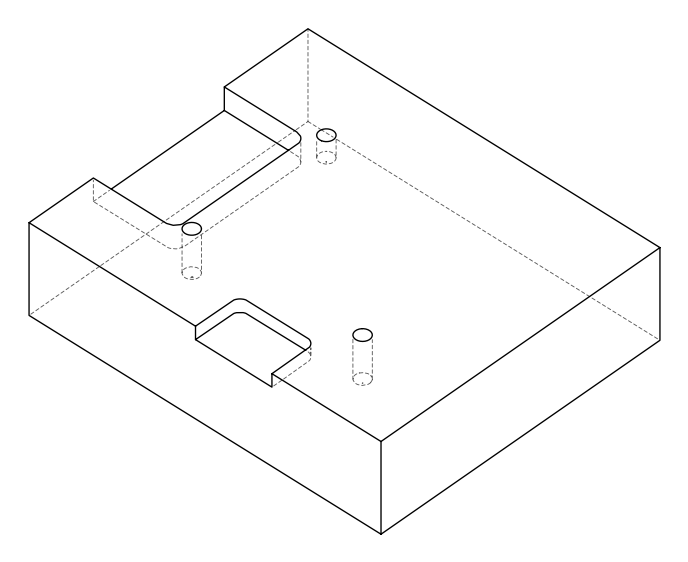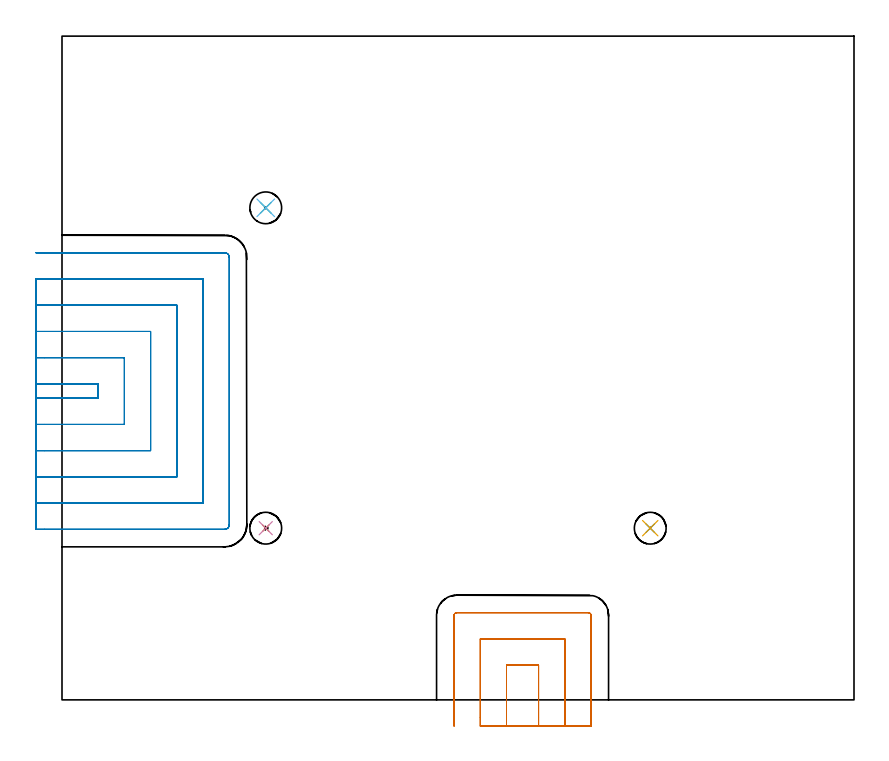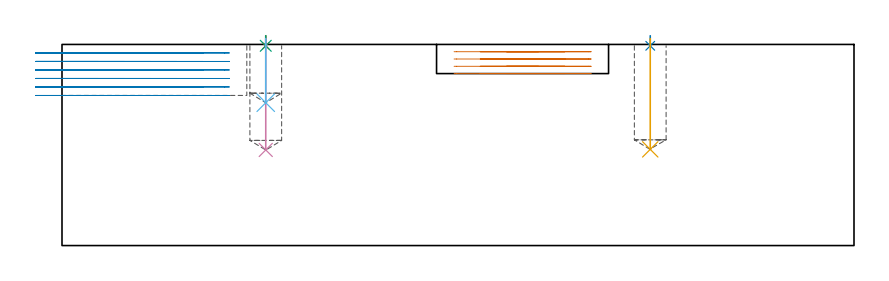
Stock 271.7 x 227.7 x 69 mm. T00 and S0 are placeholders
(PLAN: 8 operations, 2 tool changes, 20 min)
(1 SPOT_DRILL | STEP1POCKET | NXT0321_9005460120000 | 0.03 min | 1 mm3)
(2 SPOT_DRILL_1 | STEP1POCKET_1 | NXT0321_9005460120000 | 0.03 min | 1 mm3)
(3 SPOT_DRILL_2 | STEP1POCKET_2 | NXT0321_9005460120000 | 0.03 min | 7 mm3)
(4 DRILL_BLIND_HOLE_INTO_CENTER | STEP1POCKET | UGT0301_221 | 0.15 min | 3160 mm3)
(5 DRILL_BLIND_HOLE_INTO_CENTER_1 | STEP1POCKET_1 | UGT0301_221 | 0.15 min | 3148 mm3)
(6 DRILL_BLIND_HOLE_INTO_CENTER_2 | STEP1POCKET_2 | UGT0301_221 | 0.09 min | 1659 mm3)
(7 MILL_SLOT | SLOT_PARTIAL_RECTANGULAR | NXT0201_011 | Follow Part, ap 3, ae 75% | 3.21 min | 20980 mm3)
(8 MILL_SLOT_1 | SLOT_PARTIAL_RECTANGULAR_1 | NXT0201_011 | Follow Part, ap 3, ae 75% | 16.35 min | 118188 mm3)
(TOOL NXT0321_9005460120000 | NC Spot Drill, 142deg, 12mm, Carbide, Uncoated | D12 PA142 FL30 Z2)
(TOOL UGT0301_221 | Twist Drill 10.9 mm | D10.9 PA118 FL92 Z2)
(TOOL NXT0201_011 | ENDMILL 12mm [2P460-1200-NA 1630] | D12 FL38 Z6)
(OP 1 SPOT_DRILL)
G17 G21 G94 G90
T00 M6
G54
G17 G0 G90 X69.9 Y58.9 S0 M3
G43 Z79. H0
G94 G81 G98 Z68.531 F250. R72.
G80
M5
M2
(OP 2 SPOT_DRILL_1)
G17 G21 G94 G90
T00 M6
G54
G17 G0 G90 X201.8 Y58.9 S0 M3
G43 Z79. H0
G94 G81 G98 Z68.531 F250. R72.
G80
M5
M2
(OP 3 SPOT_DRILL_2)
G17 G21 G94 G90
T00 M6
G54
G17 G0 G90 X69.9 Y168.8 S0 M3
G43 Z79. H0
G94 G81 G98 Z68.531 F250. R72.
G80
M5
M2
(OP 4 DRILL_BLIND_HOLE_INTO_CENTER)
G17 G21 G94 G90
T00 M6
G54
G17 G0 G90 X69.9 Y58.9 S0 M3
G43 Z79. H0
G94 G81 G98 Z32.8 F250. R71.
G80
M5
M2
(OP 5 DRILL_BLIND_HOLE_INTO_CENTER_1)
G17 G21 G94 G90
T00 M6
G54
G17 G0 G90 X201.8 Y58.9 S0 M3
G43 Z79. H0
G94 G81 G98 Z33. F250. R71.
G80
M5
M2
(OP 6 DRILL_BLIND_HOLE_INTO_CENTER_2)
G17 G21 G94 G90
T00 M6
G54
G17 G0 G90 X69.9 Y168.8 S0 M3
G43 Z79. H0
G94 G81 G98 Z49. F250. R71.
G80
M5
M2
(OP 7 MILL_SLOT)
G17 G21 G94 G90
T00 M6
G54
G17 G0 G90 X163.5 Y-9. S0 M3
G43 Z79. H1
Z66.5
G94 G1 Y-6. F250.
Y11.9 F500.
X152.5
Y-6.
Y-9. F250.
X172.5
Y-6.
Y20.9 F500.
X143.5
Y-6.
Y-9. F250.
X181.5
Y-6.
Y29. F500.
G3 X180.6 Y29.9 R0.9
G1 X135.4
G3 X134.5 Y29. R0.9
G1 Y-6.
Y-9. F250.
G0 X163.5 Z64.
G1 Y-6.
Y11.9 F500.
X152.5
Y-6.
Y-9. F250.
X172.5
Y-6.
Y20.9 F500.
X143.5
Y-6.
Y-9. F250.
X181.5
Y-6.
Y29. F500.
G3 X180.6 Y29.9 R0.9
G1 X135.4
G3 X134.5 Y29. R0.9
G1 Y-6.
Y-9. F250.
G0 X163.5 Z61.5
G1 Y-6.
Y11.9 F500.
X152.5
Y-6.
Y-9. F250.
X172.5
Y-6.
Y20.9 F500.
X143.5
Y-6.
Y-9. F250.
X181.5
Y-6.
Y29. F500.
G3 X180.6 Y29.9 R0.9
G1 X135.4
G3 X134.5 Y29. R0.9
G1 Y-6.
Y-9. F250.
G0 X163.5 Z59.
G1 Y-6.
Y11.9 F500.
X152.5
Y-6.
Y-9. F250.
X172.5
Y-6.
Y20.9 F500.
X143.5
Y-6.
Y-9. F250.
X181.5
Y-6.
Y29. F500.
G3 X180.6 Y29.9 R0.9
G1 X135.4
G3 X134.5 Y29. R0.9
G1 Y-6.
Y-9. F250.
G0 Z79.
M5
M2
(OP 8 MILL_SLOT_1)
G17 G21 G94 G90
T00 M6
G54
G17 G0 G90 X-9. Y103.5 S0 M3
G43 Z79. H1
Z66.083
G94 G1 X-6. F250.
X12.4 F500.
Y108.4
X-6.
X-9. F250.
Y94.5
X-6.
X21.4 F500.
Y117.4
X-6.
X-9. F250.
Y85.5
X-6.
X30.4 F500.
Y126.4
X-6.
X-9. F250.
Y76.5
X-6.
X39.4 F500.
Y135.4
X-6.
X-9. F250.
Y67.5
X-6.
X48.4 F500.
Y144.4
X-6.
X-9. F250.
Y58.5
X-6.
X55.8 F500.
G3 X57.4 Y60.1 R1.6
G1 Y151.8
G3 X55.8 Y153.4 R1.6
G1 X-6.
X-9. F250.
G0 Y103.5 Z63.167
G1 X-6.
X12.4 F500.
Y108.4
X-6.
X-9. F250.
Y94.5
X-6.
X21.4 F500.
Y117.4
X-6.
X-9. F250.
Y85.5
X-6.
X30.4 F500.
Y126.4
X-6.
X-9. F250.
Y76.5
X-6.
X39.4 F500.
Y135.4
X-6.
X-9. F250.
Y67.5
X-6.
X48.4 F500.
Y144.4
X-6.
X-9. F250.
Y58.5
X-6.
X55.8 F500.
G3 X57.4 Y60.1 R1.6
G1 Y151.8
G3 X55.8 Y153.4 R1.6
G1 X-6.
X-9. F250.
G0 Y103.5 Z60.25
G1 X-6.
X12.4 F500.
Y108.4
X-6.
X-9. F250.
Y94.5
X-6.
X21.4 F500.
Y117.4
X-6.
X-9. F250.
Y85.5
X-6.
X30.4 F500.
Y126.4
X-6.
X-9. F250.
Y76.5
X-6.
X39.4 F500.
Y135.4
X-6.
X-9. F250.
Y67.5
X-6.
X48.4 F500.
Y144.4
X-6.
X-9. F250.
Y58.5
X-6.
X55.8 F500.
G3 X57.4 Y60.1 R1.6
G1 Y151.8
G3 X55.8 Y153.4 R1.6
G1 X-6.
X-9. F250.
G0 Y103.5 Z57.333
G1 X-6.
X12.4 F500.
Y108.4
X-6.
X-9. F250.
Y94.5
X-6.
X21.4 F500.
Y117.4
X-6.
X-9. F250.
Y85.5
X-6.
X30.4 F500.
Y126.4
X-6.
X-9. F250.
Y76.5
X-6.
X39.4 F500.
Y135.4
X-6.
X-9. F250.
Y67.5
X-6.
X48.4 F500.
Y144.4
X-6.
X-9. F250.
Y58.5
X-6.
X55.8 F500.
G3 X57.4 Y60.1 R1.6
G1 Y151.8
G3 X55.8 Y153.4 R1.6
G1 X-6.
X-9. F250.
G0 Y103.5 Z54.417
G1 X-6.
X12.4 F500.
Y108.4
X-6.
X-9. F250.
Y94.5
X-6.
X21.4 F500.
Y117.4
X-6.
X-9. F250.
Y85.5
X-6.
X30.4 F500.
Y126.4
X-6.
X-9. F250.
Y76.5
X-6.
X39.4 F500.
Y135.4
X-6.
X-9. F250.
Y67.5
X-6.
X48.4 F500.
Y144.4
X-6.
X-9. F250.
Y58.5
X-6.
X55.8 F500.
G3 X57.4 Y60.1 R1.6
G1 Y151.8
G3 X55.8 Y153.4 R1.6
G1 X-6.
X-9. F250.
G0 Y103.5 Z51.5
G1 X-6.
X12.4 F500.
Y108.4
X-6.
X-9. F250.
Y94.5
X-6.
X21.4 F500.
Y117.4
X-6.
X-9. F250.
Y85.5
X-6.
X30.4 F500.
Y126.4
X-6.
X-9. F250.
Y76.5
X-6.
X39.4 F500.
Y135.4
X-6.
X-9. F250.
Y67.5
X-6.
X48.4 F500.
Y144.4
X-6.
X-9. F250.
Y58.5
X-6.
X55.8 F500.
G3 X57.4 Y60.1 R1.6
G1 Y151.8
G3 X55.8 Y153.4 R1.6
G1 X-6.
X-9. F250.
G0 Z79.
M5
M2
